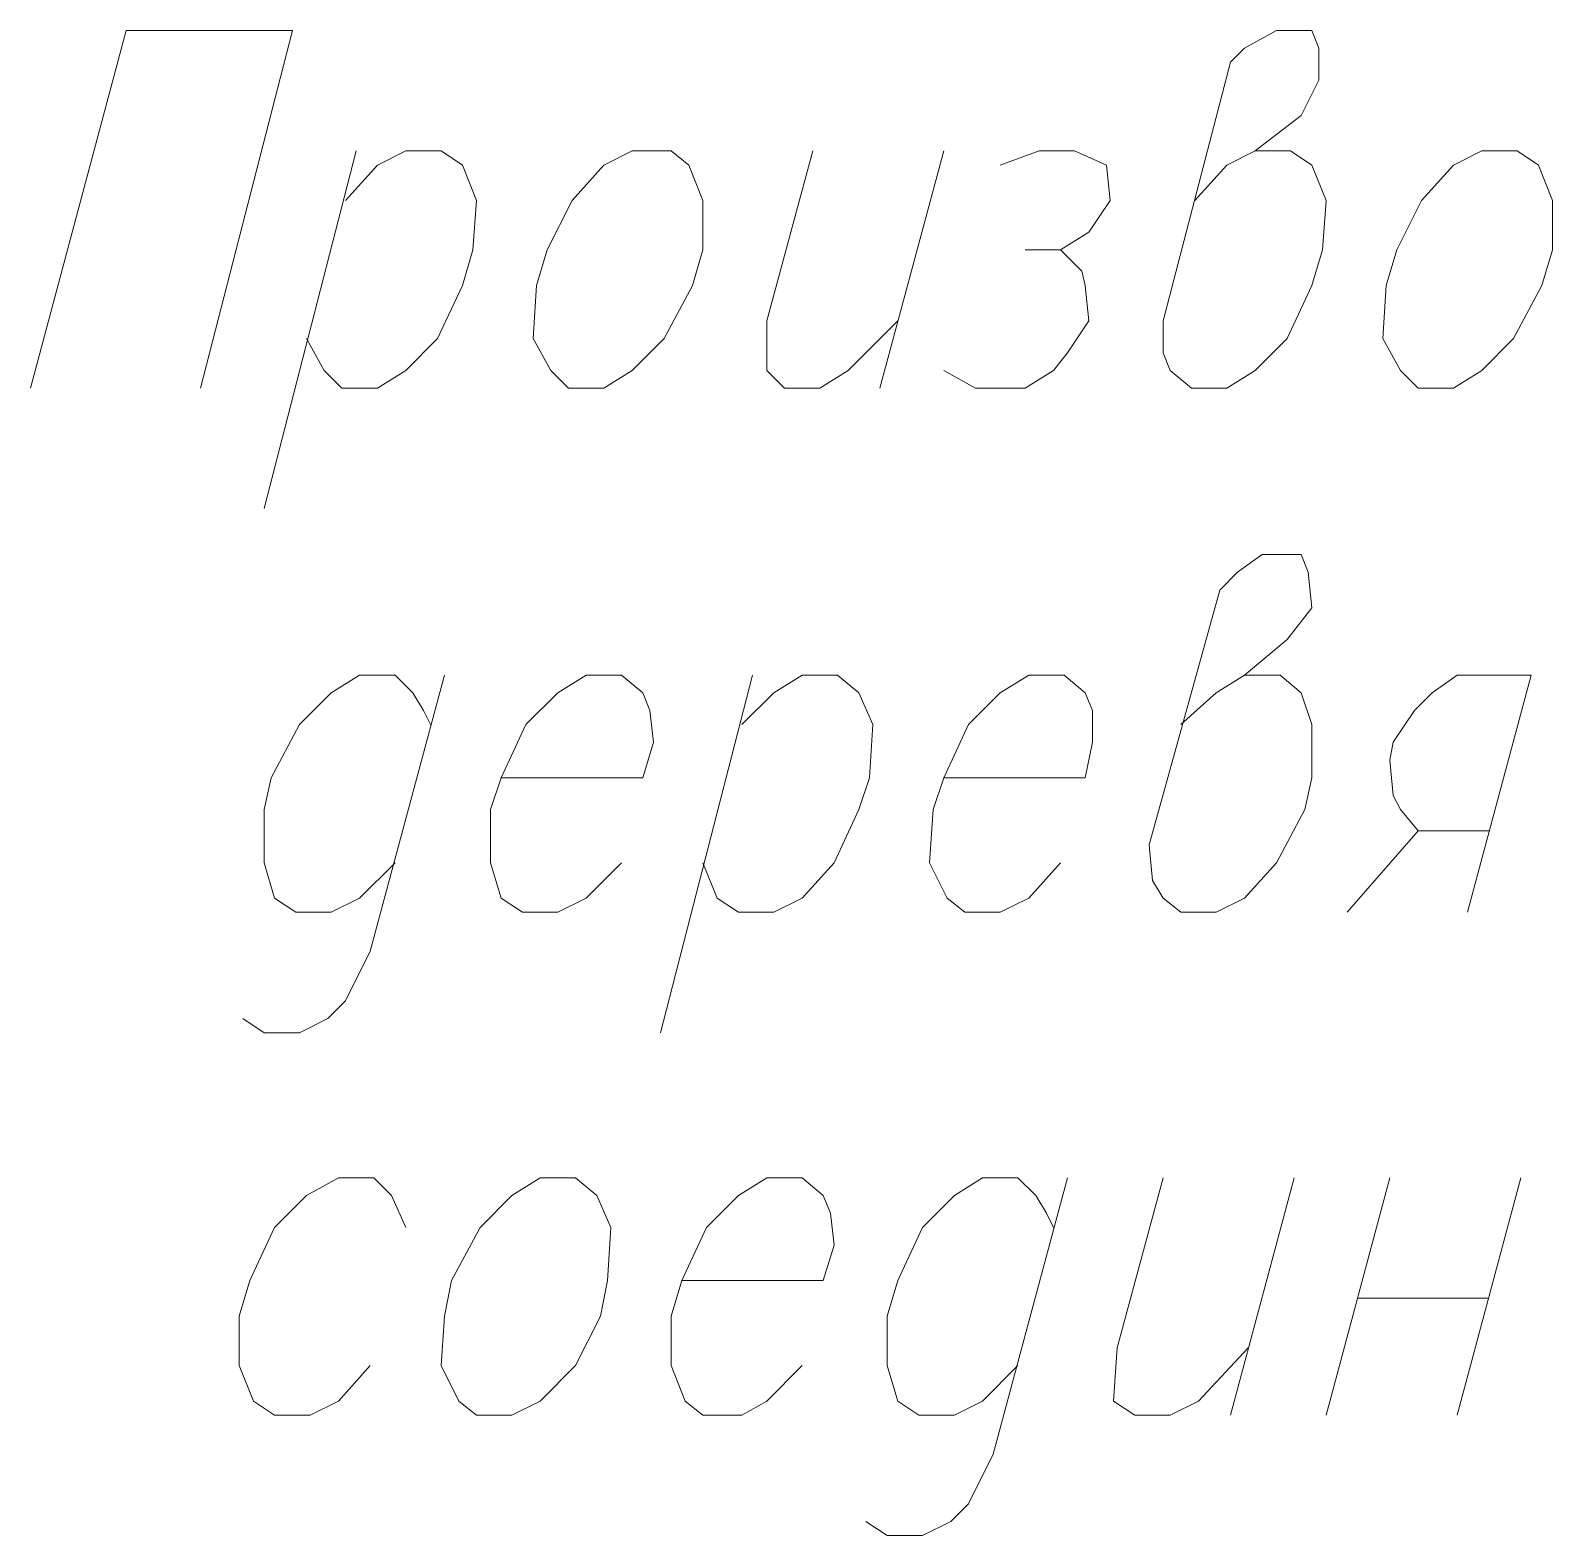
# Model space of a CAD drawing. Header units: millimetres. Extents: x -258556 to -95372, y 16759 to 83874.
# Drawn here: x -128264.08 to -128249.28, y 41438.21 to 41452.84 of the extents above; entities that cross this region are included whole.
import ezdxf

# ---------------------------------------------------------------- set-up
doc = ezdxf.new("R2010")
doc.units = ezdxf.units.MM
doc.header["$LTSCALE"] = 0.5

msp = doc.modelspace()

# ---------------------------------------------------------------- linework, layer by layer
at = {"color": 7, "linetype": 'Continuous', "lineweight": 5, "true_color": 0x000007}
for points in [[(-128264.081, 41449.362), (-128263.151, 41452.839), (-128261.534, 41452.839), (-128262.428, 41449.362)], [(-128252.757, 41451.187), (-128252.447, 41451.531), (-128252.171, 41451.668), (-128251.724, 41452.013), (-128251.552, 41452.357), (-128251.552, 41452.667), (-128251.621, 41452.839), (-128251.965, 41452.839), (-128252.275, 41452.667), (-128252.412, 41452.529), (-128253.066, 41450.016), (-128253.066, 41449.707), (-128252.997, 41449.534), (-128252.791, 41449.362), (-128252.447, 41449.362), (-128252.171, 41449.534), (-128251.862, 41449.844), (-128251.621, 41450.361), (-128251.517, 41450.705), (-128251.483, 41451.187), (-128251.621, 41451.531), (-128251.827, 41451.668), (-128252.171, 41451.668)], [(-128260.914, 41451.668), (-128261.809, 41448.192), (-128261.809, 41448.192)], [(-128261.017, 41451.187), (-128260.707, 41451.531), (-128260.432, 41451.668), (-128260.088, 41451.668), (-128259.881, 41451.531), (-128259.744, 41451.187), (-128259.778, 41450.705), (-128259.881, 41450.361), (-128260.122, 41449.844), (-128260.432, 41449.534), (-128260.707, 41449.362), (-128261.052, 41449.362), (-128261.224, 41449.534), (-128261.396, 41449.844)], [(-128256.474, 41451.668), (-128256.921, 41450.016), (-128256.921, 41449.534), (-128256.749, 41449.362), (-128256.405, 41449.362), (-128256.13, 41449.534), (-128255.648, 41450.016)], [(-128255.2, 41451.668), (-128255.82, 41449.362), (-128255.82, 41449.362)], [(-128254.65, 41451.531), (-128254.271, 41451.668), (-128253.927, 41451.668), (-128253.617, 41451.531), (-128253.583, 41451.187), (-128253.789, 41450.877), (-128254.064, 41450.705), (-128254.409, 41450.705)], [(-128254.064, 41450.705), (-128253.858, 41450.498), (-128253.824, 41450.361), (-128253.789, 41450.016), (-128253.996, 41449.707), (-128254.133, 41449.534), (-128254.409, 41449.362), (-128254.891, 41449.362), (-128255.2, 41449.534)], [(-128252.894, 41446.093), (-128252.55, 41446.402), (-128252.275, 41446.574), (-128251.862, 41446.919), (-128251.621, 41447.228), (-128251.655, 41447.573), (-128251.724, 41447.745), (-128252.103, 41447.745), (-128252.343, 41447.573), (-128252.516, 41447.4), (-128253.204, 41444.922), (-128253.17, 41444.578), (-128253.066, 41444.406), (-128252.894, 41444.268), (-128252.55, 41444.268), (-128252.275, 41444.406), (-128251.965, 41444.75), (-128251.69, 41445.266), (-128251.621, 41445.576), (-128251.621, 41446.093), (-128251.724, 41446.402), (-128251.93, 41446.574), (-128252.275, 41446.574)], [(-128260.053, 41446.574), (-128260.776, 41443.89), (-128261.017, 41443.408), (-128261.189, 41443.236), (-128261.465, 41443.098), (-128261.809, 41443.098), (-128262.015, 41443.236)], [(-128260.191, 41446.093), (-128260.26, 41446.23), (-128260.363, 41446.402), (-128260.535, 41446.574), (-128260.88, 41446.574), (-128261.155, 41446.402), (-128261.465, 41446.093), (-128261.74, 41445.576), (-128261.809, 41445.266), (-128261.809, 41444.75), (-128261.706, 41444.406), (-128261.499, 41444.268), (-128261.155, 41444.268), (-128260.88, 41444.406), (-128260.535, 41444.75)], [(-128259.503, 41445.576), (-128258.126, 41445.576), (-128258.023, 41445.92), (-128258.057, 41446.23), (-128258.126, 41446.402), (-128258.333, 41446.574), (-128258.677, 41446.574), (-128258.952, 41446.402), (-128259.262, 41446.093), (-128259.503, 41445.576), (-128259.606, 41445.266), (-128259.606, 41444.75), (-128259.503, 41444.406), (-128259.296, 41444.268), (-128258.952, 41444.268), (-128258.677, 41444.406), (-128258.333, 41444.75)], [(-128257.059, 41446.574), (-128257.954, 41443.098), (-128257.954, 41443.098)], [(-128257.162, 41446.093), (-128256.852, 41446.402), (-128256.577, 41446.574), (-128256.233, 41446.574), (-128256.026, 41446.402), (-128255.889, 41446.093), (-128255.923, 41445.576), (-128256.026, 41445.266), (-128256.267, 41444.75), (-128256.577, 41444.406), (-128256.852, 41444.268), (-128257.197, 41444.268), (-128257.403, 41444.406), (-128257.541, 41444.75)], [(-128255.2, 41445.576), (-128253.824, 41445.576), (-128253.755, 41445.92), (-128253.755, 41446.23), (-128253.824, 41446.402), (-128254.03, 41446.574), (-128254.374, 41446.574), (-128254.65, 41446.402), (-128254.959, 41446.093), (-128255.2, 41445.576), (-128255.304, 41445.266), (-128255.338, 41444.75), (-128255.166, 41444.406), (-128254.994, 41444.268), (-128254.65, 41444.268), (-128254.374, 41444.406), (-128254.064, 41444.75)], [(-128250.106, 41444.268), (-128249.487, 41446.574), (-128250.209, 41446.574), (-128250.45, 41446.402), (-128250.623, 41446.23), (-128250.829, 41445.92), (-128250.863, 41445.748), (-128250.829, 41445.404), (-128250.76, 41445.266), (-128250.588, 41445.06), (-128249.9, 41445.06)], [(-128251.276, 41444.268), (-128250.588, 41445.06), (-128250.588, 41445.06)], [(-128260.432, 41441.205), (-128260.57, 41441.515), (-128260.742, 41441.687), (-128261.086, 41441.687), (-128261.396, 41441.515), (-128261.706, 41441.205), (-128261.947, 41440.689), (-128262.05, 41440.344), (-128262.05, 41439.863), (-128261.912, 41439.518), (-128261.706, 41439.381), (-128261.361, 41439.381), (-128261.086, 41439.518), (-128260.776, 41439.863)], [(-128257.747, 41440.689), (-128256.371, 41440.689), (-128256.267, 41441.033), (-128256.302, 41441.343), (-128256.371, 41441.515), (-128256.577, 41441.687), (-128256.921, 41441.687), (-128257.197, 41441.515), (-128257.506, 41441.205), (-128257.747, 41440.689), (-128257.851, 41440.344), (-128257.851, 41439.863), (-128257.713, 41439.518), (-128257.541, 41439.381), (-128257.162, 41439.381), (-128256.921, 41439.518), (-128256.577, 41439.863)], [(-128253.996, 41441.687), (-128254.718, 41439.002), (-128254.959, 41438.52), (-128255.131, 41438.348), (-128255.407, 41438.21), (-128255.751, 41438.21), (-128255.958, 41438.348)], [(-128254.133, 41441.205), (-128254.202, 41441.343), (-128254.305, 41441.515), (-128254.478, 41441.687), (-128254.822, 41441.687), (-128255.097, 41441.515), (-128255.407, 41441.205), (-128255.648, 41440.689), (-128255.751, 41440.344), (-128255.751, 41439.863), (-128255.648, 41439.518), (-128255.441, 41439.381), (-128255.097, 41439.381), (-128254.822, 41439.518), (-128254.478, 41439.863)], [(-128253.066, 41441.687), (-128253.514, 41440.035), (-128253.548, 41439.518), (-128253.342, 41439.381), (-128252.997, 41439.381), (-128252.722, 41439.518), (-128252.24, 41440.035)], [(-128251.793, 41441.687), (-128252.412, 41439.381), (-128252.412, 41439.381)], [(-128250.863, 41441.687), (-128251.483, 41439.381), (-128251.483, 41439.381)], [(-128249.59, 41441.687), (-128250.209, 41439.381), (-128250.209, 41439.381)], [(-128251.173, 41440.517), (-128249.9, 41440.517), (-128249.9, 41440.517)]]:
    msp.add_lwpolyline(points, dxfattribs=at)
for points in [[(-128258.229, 41451.668), (-128257.851, 41451.668), (-128257.679, 41451.531), (-128257.541, 41451.187), (-128257.541, 41450.705), (-128257.644, 41450.361), (-128257.919, 41449.844), (-128258.229, 41449.534), (-128258.505, 41449.362), (-128258.849, 41449.362), (-128259.021, 41449.534), (-128259.193, 41449.844), (-128259.159, 41450.361), (-128259.055, 41450.705), (-128258.814, 41451.187), (-128258.505, 41451.531)], [(-128249.969, 41451.668), (-128249.624, 41451.668), (-128249.418, 41451.531), (-128249.28, 41451.187), (-128249.28, 41450.705), (-128249.383, 41450.361), (-128249.659, 41449.844), (-128249.969, 41449.534), (-128250.244, 41449.362), (-128250.588, 41449.362), (-128250.76, 41449.534), (-128250.932, 41449.844), (-128250.898, 41450.361), (-128250.795, 41450.705), (-128250.554, 41451.187), (-128250.244, 41451.531)], [(-128259.124, 41441.687), (-128258.78, 41441.687), (-128258.573, 41441.515), (-128258.436, 41441.205), (-128258.47, 41440.689), (-128258.539, 41440.344), (-128258.78, 41439.863), (-128259.124, 41439.518), (-128259.4, 41439.381), (-128259.744, 41439.381), (-128259.916, 41439.518), (-128260.088, 41439.863), (-128260.053, 41440.344), (-128259.985, 41440.689), (-128259.709, 41441.205), (-128259.4, 41441.515)]]:
    msp.add_lwpolyline(points, close=True, dxfattribs=at)

doc.saveas('drawing.dxf')
